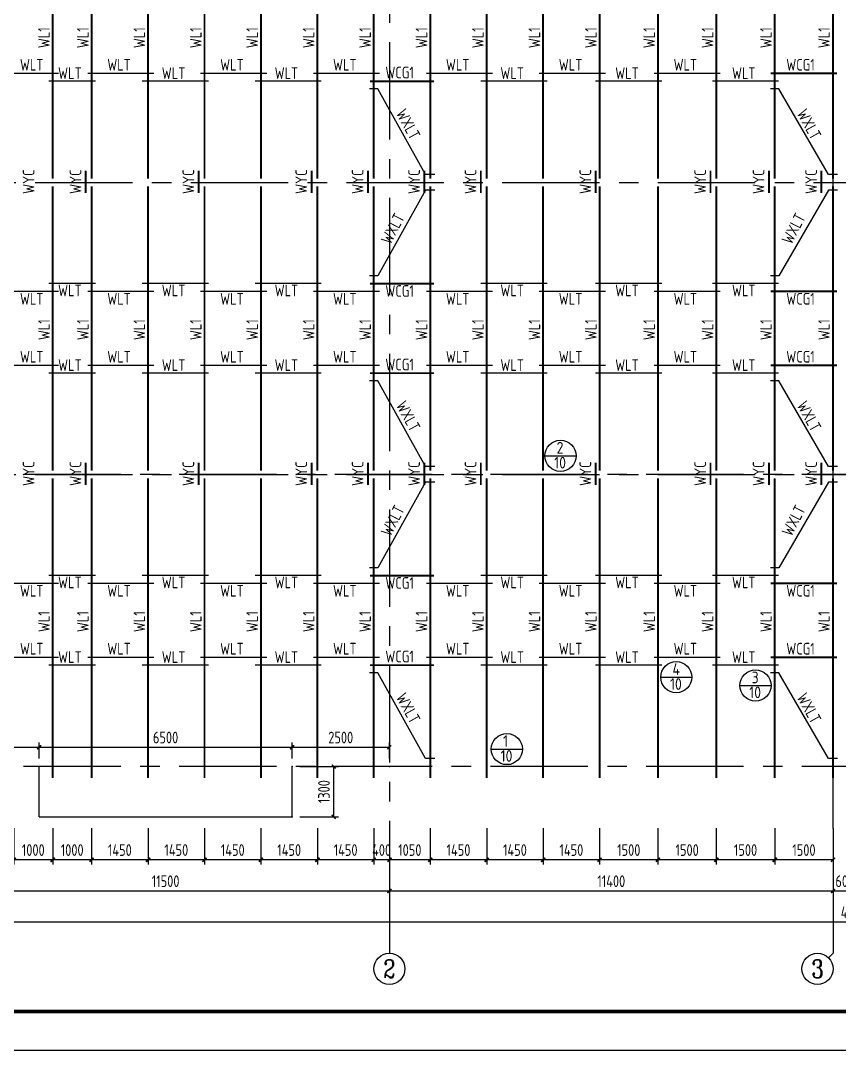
# Model space of a CAD drawing. Header units: millimetres. Extents: x 866309 to 879639, y 39442 to 44891.
# Drawn here: x 871409.1 to 871619.5, y 39448.6 to 39713.2 of the extents above; entities that cross this region are included whole.
import ezdxf
from ezdxf.enums import TextEntityAlignment as Align

# ---------------------------------------------------------------- set-up
doc = ezdxf.new("R2010")
doc.units = ezdxf.units.MM
doc.header["$LTSCALE"] = 1000
doc.header["$MEASUREMENT"] = 0
doc.linetypes.add('CENTER', pattern=[2, 1.25, -0.25, 0.25, -0.25])
doc.linetypes.add('DOTE', pattern=[2.42, 2, -0.2, 0.02, -0.2])
for name, color, linetype in [('1307', 7, 'Continuous'), ('AXIS', 3, 'Continuous'), ('AXIS_TEXT', 7, 'Continuous'), ('DIM', 7, 'Continuous'), ('DOTE', 1, 'DOTE'), ('檩条', 34, 'Continuous'), ('索引符号标注', 253, 'Continuous')]:
    doc.layers.add(name, color=color, linetype=linetype)
doc.layers.add('_0', color=7, linetype='Continuous', lineweight=25)
doc.styles.add('_TCH_AXIS', font='COMPLEX', dxfattribs={"bigfont": 'GBCBIG'})
doc.styles.add('COMPLEX', font='COMPLEX')
doc.styles.add('GBHZ', font='gbenor.shx', dxfattribs={"width": 0.9, "bigfont": 'gbcbig.shx'})
doc.dimstyles.new('Y100', dxfattribs={"dimscale": 0, "dimtxt": 3, "dimasz": 0.01, "dimexe": 1.2, "dimexo": 2, "dimgap": 1, "dimtad": 1, "dimdec": 0, "dimlfac": 100, "dimzin": 0, "dimdsep": 46, "dimtxsty": 'GBHZ', "dimblk": 'DX', "dimcen": 0.09, "dimdle": 1, "dimclrd": 7, "dimclre": 7, "dimclrt": 7, "dimadec": 0, "dimazin": 0, "dimtfac": 1, "dimtdec": 0, "dimtix": 1, "dimtmove": 2, "dimatfit": 3, "dimldrblk": 'DX', "dimfxl": 0, "dimtolj": 1, "dimtzin": 0, "dimarcsym": 0})

# ---------------------------------------------------------------- blocks, each defined once
blk = doc.blocks.new('_AXISO')
blk.add_circle((0, 0), 0.5)
at = {"layer": 'AXIS_TEXT', "style": 'COMPLEX', "width": 1.041667}
blk.add_attdef('A', text='', height=0.56, dxfattribs=at).set_placement((-0.25, -0.28), (0.25, -0.28), align=Align.FIT)
blk = doc.blocks.new('DX')
at = {"color": 0, "linetype": 'ByBlock', "const_width": 40}
blk.add_lwpolyline([(-54, -51), (46, 49)], dxfattribs=at)
blk = doc.blocks.new('*D1723')
at = {"layer": 'Defpoints', "color": 0, "transparency": 16777216}
for p in [(871388.85, 39505.59), (871503.85, 39505.59), (871503.85, 39489.59)]:
    blk.add_point(p, dxfattribs=at)
at = {"layer": 'dim', "color": 7, "lineweight": -2, "transparency": 16777216}
for p, q in [((871388.85, 39503.59), (871388.85, 39488.39)), ((871503.85, 39503.59), (871503.85, 39488.39)), ((871388.86, 39489.59), (871503.84, 39489.59))]:
    blk.add_line(p, q, dxfattribs=at)
at = {"layer": 'dim', "color": 7, "lineweight": -2, "transparency": 16777216, "xscale": 0.01, "yscale": 0.01, "zscale": 0.01, "rotation": 180}
blk.add_blockref('DX', (871388.85, 39489.59), dxfattribs=at)
at = {"layer": 'dim', "color": 7, "lineweight": -2, "transparency": 16777216, "xscale": 0.01, "yscale": 0.01, "zscale": 0.01}
blk.add_blockref('DX', (871503.85, 39489.59), dxfattribs=at)
at = {"layer": 'dim', "color": 7, "transparency": 16777216, "insert": (871446.35, 39492.09), "char_height": 3, "attachment_point": 5, "style": 'GBHZ'}
blk.add_mtext('\\A1;11500', dxfattribs=at)
blk = doc.blocks.new('*D1724')
at = {"layer": 'Defpoints', "color": 0, "transparency": 16777216}
for p in [(871503.85, 39505.59), (871617.85, 39505.59), (871617.85, 39489.59)]:
    blk.add_point(p, dxfattribs=at)
at = {"layer": 'dim', "color": 7, "lineweight": -2, "transparency": 16777216}
for p, q in [((871503.85, 39503.59), (871503.85, 39488.39)), ((871617.85, 39503.59), (871617.85, 39488.39)), ((871503.86, 39489.59), (871617.84, 39489.59))]:
    blk.add_line(p, q, dxfattribs=at)
at = {"layer": 'dim', "color": 7, "lineweight": -2, "transparency": 16777216, "xscale": 0.01, "yscale": 0.01, "zscale": 0.01, "rotation": 180}
blk.add_blockref('DX', (871503.85, 39489.59), dxfattribs=at)
at = {"layer": 'dim', "color": 7, "lineweight": -2, "transparency": 16777216, "xscale": 0.01, "yscale": 0.01, "zscale": 0.01}
blk.add_blockref('DX', (871617.85, 39489.59), dxfattribs=at)
at = {"layer": 'dim', "color": 7, "transparency": 16777216, "insert": (871560.85, 39492.09), "char_height": 3, "attachment_point": 5, "style": 'GBHZ'}
blk.add_mtext('\\A1;11400', dxfattribs=at)
blk = doc.blocks.new('*D1725')
at = {"layer": 'Defpoints', "color": 0, "transparency": 16777216}
for p in [(871617.85, 39505.59), (871623.85, 39505.59), (871623.85, 39489.59)]:
    blk.add_point(p, dxfattribs=at)
at = {"layer": 'dim', "color": 7, "lineweight": -2, "transparency": 16777216}
for p, q in [((871617.85, 39503.59), (871617.85, 39488.39)), ((871623.85, 39503.59), (871623.85, 39488.39)), ((871617.84, 39489.59), (871617.83, 39489.59)), ((871617.85, 39489.59), (871623.85, 39489.59)), ((871623.86, 39489.59), (871623.87, 39489.59))]:
    blk.add_line(p, q, dxfattribs=at)
at = {"layer": 'dim', "color": 7, "lineweight": -2, "transparency": 16777216, "xscale": 0.01, "yscale": 0.01, "zscale": 0.01}
blk.add_blockref('DX', (871617.85, 39489.59), dxfattribs=at)
at = {"layer": 'dim', "color": 7, "lineweight": -2, "transparency": 16777216, "xscale": 0.01, "yscale": 0.01, "zscale": 0.01, "rotation": 180}
blk.add_blockref('DX', (871623.85, 39489.59), dxfattribs=at)
at = {"layer": 'dim', "color": 7, "transparency": 16777216, "insert": (871620.85, 39492.09), "char_height": 3, "attachment_point": 5, "style": 'GBHZ'}
blk.add_mtext('\\A1;600', dxfattribs=at)
blk = doc.blocks.new('*D1729')
at = {"layer": 'Defpoints', "color": 0, "transparency": 16777216}
for p in [(871388.85, 39505.59), (871858.85, 39505.59), (871388.85, 39481.59)]:
    blk.add_point(p, dxfattribs=at)
at = {"layer": 'dim', "color": 7, "lineweight": -2, "transparency": 16777216}
for p, q in [((871388.85, 39503.59), (871388.85, 39480.39)), ((871858.85, 39503.59), (871858.85, 39480.39)), ((871858.84, 39481.59), (871388.86, 39481.59))]:
    blk.add_line(p, q, dxfattribs=at)
at = {"layer": 'dim', "color": 7, "lineweight": -2, "transparency": 16777216, "xscale": 0.01, "yscale": 0.01, "zscale": 0.01, "rotation": 180}
blk.add_blockref('DX', (871388.85, 39481.59), dxfattribs=at)
at = {"layer": 'dim', "color": 7, "lineweight": -2, "transparency": 16777216, "xscale": 0.01, "yscale": 0.01, "zscale": 0.01}
blk.add_blockref('DX', (871858.85, 39481.59), dxfattribs=at)
at = {"layer": 'dim', "color": 7, "transparency": 16777216, "insert": (871623.85, 39484.09), "char_height": 3, "attachment_point": 5, "style": 'GBHZ'}
blk.add_mtext('\\A1;47000', dxfattribs=at)
blk = doc.blocks.new('*D1744')
at = {"layer": 'Defpoints', "color": 0, "transparency": 16777216}
for p in [(871602.85, 39507.74), (871617.85, 39507.74), (871602.85, 39497.59)]:
    blk.add_point(p, dxfattribs=at)
at = {"layer": 'dim', "color": 7, "lineweight": -2, "transparency": 16777216}
for p, q in [((871602.85, 39505.74), (871602.85, 39496.39)), ((871617.85, 39505.74), (871617.85, 39496.39)), ((871617.84, 39497.59), (871602.86, 39497.59))]:
    blk.add_line(p, q, dxfattribs=at)
at = {"layer": 'dim', "color": 7, "lineweight": -2, "transparency": 16777216, "xscale": 0.01, "yscale": 0.01, "zscale": 0.01, "rotation": 180}
blk.add_blockref('DX', (871602.85, 39497.59), dxfattribs=at)
at = {"layer": 'dim', "color": 7, "lineweight": -2, "transparency": 16777216, "xscale": 0.01, "yscale": 0.01, "zscale": 0.01}
blk.add_blockref('DX', (871617.85, 39497.59), dxfattribs=at)
at = {"layer": 'dim', "color": 7, "transparency": 16777216, "insert": (871610.35, 39500.09), "char_height": 3, "attachment_point": 5, "style": 'GBHZ'}
blk.add_mtext('\\A1;1500', dxfattribs=at)
blk = doc.blocks.new('*D1745')
at = {"layer": 'Defpoints', "color": 0, "transparency": 16777216}
for p in [(871587.85, 39507.74), (871602.85, 39507.74), (871587.85, 39497.59)]:
    blk.add_point(p, dxfattribs=at)
at = {"layer": 'dim', "color": 7, "lineweight": -2, "transparency": 16777216}
for p, q in [((871587.85, 39505.74), (871587.85, 39496.39)), ((871602.85, 39505.74), (871602.85, 39496.39)), ((871602.84, 39497.59), (871587.86, 39497.59))]:
    blk.add_line(p, q, dxfattribs=at)
at = {"layer": 'dim', "color": 7, "lineweight": -2, "transparency": 16777216, "xscale": 0.01, "yscale": 0.01, "zscale": 0.01, "rotation": 180}
blk.add_blockref('DX', (871587.85, 39497.59), dxfattribs=at)
at = {"layer": 'dim', "color": 7, "lineweight": -2, "transparency": 16777216, "xscale": 0.01, "yscale": 0.01, "zscale": 0.01}
blk.add_blockref('DX', (871602.85, 39497.59), dxfattribs=at)
at = {"layer": 'dim', "color": 7, "transparency": 16777216, "insert": (871595.35, 39500.09), "char_height": 3, "attachment_point": 5, "style": 'GBHZ'}
blk.add_mtext('\\A1;1500', dxfattribs=at)
blk = doc.blocks.new('*D1746')
at = {"layer": 'Defpoints', "color": 0, "transparency": 16777216}
for p in [(871572.85, 39507.74), (871587.85, 39507.74), (871572.85, 39497.59)]:
    blk.add_point(p, dxfattribs=at)
at = {"layer": 'dim', "color": 7, "lineweight": -2, "transparency": 16777216}
for p, q in [((871572.85, 39505.74), (871572.85, 39496.39)), ((871587.85, 39505.74), (871587.85, 39496.39)), ((871587.84, 39497.59), (871572.86, 39497.59))]:
    blk.add_line(p, q, dxfattribs=at)
at = {"layer": 'dim', "color": 7, "lineweight": -2, "transparency": 16777216, "xscale": 0.01, "yscale": 0.01, "zscale": 0.01, "rotation": 180}
blk.add_blockref('DX', (871572.85, 39497.59), dxfattribs=at)
at = {"layer": 'dim', "color": 7, "lineweight": -2, "transparency": 16777216, "xscale": 0.01, "yscale": 0.01, "zscale": 0.01}
blk.add_blockref('DX', (871587.85, 39497.59), dxfattribs=at)
at = {"layer": 'dim', "color": 7, "transparency": 16777216, "insert": (871580.35, 39500.09), "char_height": 3, "attachment_point": 5, "style": 'GBHZ'}
blk.add_mtext('\\A1;1500', dxfattribs=at)
blk = doc.blocks.new('*D1747')
at = {"layer": 'Defpoints', "color": 0, "transparency": 16777216}
for p in [(871557.85, 39507.74), (871572.85, 39507.74), (871557.85, 39497.59)]:
    blk.add_point(p, dxfattribs=at)
at = {"layer": 'dim', "color": 7, "lineweight": -2, "transparency": 16777216}
for p, q in [((871557.85, 39505.74), (871557.85, 39496.39)), ((871572.85, 39505.74), (871572.85, 39496.39)), ((871572.84, 39497.59), (871557.86, 39497.59))]:
    blk.add_line(p, q, dxfattribs=at)
at = {"layer": 'dim', "color": 7, "lineweight": -2, "transparency": 16777216, "xscale": 0.01, "yscale": 0.01, "zscale": 0.01, "rotation": 180}
blk.add_blockref('DX', (871557.85, 39497.59), dxfattribs=at)
at = {"layer": 'dim', "color": 7, "lineweight": -2, "transparency": 16777216, "xscale": 0.01, "yscale": 0.01, "zscale": 0.01}
blk.add_blockref('DX', (871572.85, 39497.59), dxfattribs=at)
at = {"layer": 'dim', "color": 7, "transparency": 16777216, "insert": (871565.35, 39500.09), "char_height": 3, "attachment_point": 5, "style": 'GBHZ'}
blk.add_mtext('\\A1;1500', dxfattribs=at)
blk = doc.blocks.new('*D1748')
at = {"layer": 'Defpoints', "color": 0, "transparency": 16777216}
for p in [(871543.35, 39507.74), (871557.85, 39507.74), (871543.35, 39497.59)]:
    blk.add_point(p, dxfattribs=at)
at = {"layer": 'dim', "color": 7, "lineweight": -2, "transparency": 16777216}
for p, q in [((871543.35, 39505.74), (871543.35, 39496.39)), ((871557.85, 39505.74), (871557.85, 39496.39)), ((871557.84, 39497.59), (871543.36, 39497.59))]:
    blk.add_line(p, q, dxfattribs=at)
at = {"layer": 'dim', "color": 7, "lineweight": -2, "transparency": 16777216, "xscale": 0.01, "yscale": 0.01, "zscale": 0.01, "rotation": 180}
blk.add_blockref('DX', (871543.35, 39497.59), dxfattribs=at)
at = {"layer": 'dim', "color": 7, "lineweight": -2, "transparency": 16777216, "xscale": 0.01, "yscale": 0.01, "zscale": 0.01}
blk.add_blockref('DX', (871557.85, 39497.59), dxfattribs=at)
at = {"layer": 'dim', "color": 7, "transparency": 16777216, "insert": (871550.6, 39500.09), "char_height": 3, "attachment_point": 5, "style": 'GBHZ'}
blk.add_mtext('\\A1;1450', dxfattribs=at)
blk = doc.blocks.new('*D1749')
at = {"layer": 'Defpoints', "color": 0, "transparency": 16777216}
for p in [(871528.85, 39507.74), (871543.35, 39507.74), (871528.85, 39497.59)]:
    blk.add_point(p, dxfattribs=at)
at = {"layer": 'dim', "color": 7, "lineweight": -2, "transparency": 16777216}
for p, q in [((871528.85, 39505.74), (871528.85, 39496.39)), ((871543.35, 39505.74), (871543.35, 39496.39)), ((871543.34, 39497.59), (871528.86, 39497.59))]:
    blk.add_line(p, q, dxfattribs=at)
at = {"layer": 'dim', "color": 7, "lineweight": -2, "transparency": 16777216, "xscale": 0.01, "yscale": 0.01, "zscale": 0.01, "rotation": 180}
blk.add_blockref('DX', (871528.85, 39497.59), dxfattribs=at)
at = {"layer": 'dim', "color": 7, "lineweight": -2, "transparency": 16777216, "xscale": 0.01, "yscale": 0.01, "zscale": 0.01}
blk.add_blockref('DX', (871543.35, 39497.59), dxfattribs=at)
at = {"layer": 'dim', "color": 7, "transparency": 16777216, "insert": (871536.1, 39500.09), "char_height": 3, "attachment_point": 5, "style": 'GBHZ'}
blk.add_mtext('\\A1;1450', dxfattribs=at)
blk = doc.blocks.new('*D1750')
at = {"layer": 'Defpoints', "color": 0, "transparency": 16777216}
for p in [(871514.35, 39507.74), (871528.85, 39507.74), (871514.35, 39497.59)]:
    blk.add_point(p, dxfattribs=at)
at = {"layer": 'dim', "color": 7, "lineweight": -2, "transparency": 16777216}
for p, q in [((871514.35, 39505.74), (871514.35, 39496.39)), ((871528.85, 39505.74), (871528.85, 39496.39)), ((871528.84, 39497.59), (871514.36, 39497.59))]:
    blk.add_line(p, q, dxfattribs=at)
at = {"layer": 'dim', "color": 7, "lineweight": -2, "transparency": 16777216, "xscale": 0.01, "yscale": 0.01, "zscale": 0.01, "rotation": 180}
blk.add_blockref('DX', (871514.35, 39497.59), dxfattribs=at)
at = {"layer": 'dim', "color": 7, "lineweight": -2, "transparency": 16777216, "xscale": 0.01, "yscale": 0.01, "zscale": 0.01}
blk.add_blockref('DX', (871528.85, 39497.59), dxfattribs=at)
at = {"layer": 'dim', "color": 7, "transparency": 16777216, "insert": (871521.6, 39500.09), "char_height": 3, "attachment_point": 5, "style": 'GBHZ'}
blk.add_mtext('\\A1;1450', dxfattribs=at)
blk = doc.blocks.new('*D1751')
at = {"layer": 'Defpoints', "color": 0, "transparency": 16777216}
for p in [(871503.85, 39507.74), (871514.35, 39507.74), (871503.85, 39497.59)]:
    blk.add_point(p, dxfattribs=at)
at = {"layer": 'dim', "color": 7, "lineweight": -2, "transparency": 16777216}
for p, q in [((871503.85, 39505.74), (871503.85, 39496.39)), ((871514.35, 39505.74), (871514.35, 39496.39)), ((871514.34, 39497.59), (871503.86, 39497.59))]:
    blk.add_line(p, q, dxfattribs=at)
at = {"layer": 'dim', "color": 7, "lineweight": -2, "transparency": 16777216, "xscale": 0.01, "yscale": 0.01, "zscale": 0.01, "rotation": 180}
blk.add_blockref('DX', (871503.85, 39497.59), dxfattribs=at)
at = {"layer": 'dim', "color": 7, "lineweight": -2, "transparency": 16777216, "xscale": 0.01, "yscale": 0.01, "zscale": 0.01}
blk.add_blockref('DX', (871514.35, 39497.59), dxfattribs=at)
at = {"layer": 'dim', "color": 7, "transparency": 16777216, "insert": (871509.1, 39500.09), "char_height": 3, "attachment_point": 5, "style": 'GBHZ'}
blk.add_mtext('\\A1;1050', dxfattribs=at)
blk = doc.blocks.new('*D1752')
at = {"layer": 'Defpoints', "color": 0, "transparency": 16777216}
for p in [(871499.85, 39507.74), (871503.85, 39507.74), (871499.85, 39497.59)]:
    blk.add_point(p, dxfattribs=at)
at = {"layer": 'dim', "color": 7, "lineweight": -2, "transparency": 16777216}
for p, q in [((871499.85, 39505.74), (871499.85, 39496.39)), ((871503.85, 39505.74), (871503.85, 39496.39)), ((871499.84, 39497.59), (871499.83, 39497.59)), ((871503.85, 39497.59), (871499.85, 39497.59)), ((871503.86, 39497.59), (871503.87, 39497.59))]:
    blk.add_line(p, q, dxfattribs=at)
at = {"layer": 'dim', "color": 7, "lineweight": -2, "transparency": 16777216, "xscale": 0.01, "yscale": 0.01, "zscale": 0.01}
blk.add_blockref('DX', (871499.85, 39497.59), dxfattribs=at)
at = {"layer": 'dim', "color": 7, "lineweight": -2, "transparency": 16777216, "xscale": 0.01, "yscale": 0.01, "zscale": 0.01, "rotation": 180}
blk.add_blockref('DX', (871503.85, 39497.59), dxfattribs=at)
at = {"layer": 'dim', "color": 7, "transparency": 16777216, "insert": (871501.85, 39500.09), "char_height": 3, "attachment_point": 5, "style": 'GBHZ'}
blk.add_mtext('\\A1;400', dxfattribs=at)
blk = doc.blocks.new('*D1753')
at = {"layer": 'Defpoints', "color": 0, "transparency": 16777216}
for p in [(871485.35, 39507.74), (871499.85, 39507.74), (871485.35, 39497.59)]:
    blk.add_point(p, dxfattribs=at)
at = {"layer": 'dim', "color": 7, "lineweight": -2, "transparency": 16777216}
for p, q in [((871485.35, 39505.74), (871485.35, 39496.39)), ((871499.85, 39505.74), (871499.85, 39496.39)), ((871499.84, 39497.59), (871485.36, 39497.59))]:
    blk.add_line(p, q, dxfattribs=at)
at = {"layer": 'dim', "color": 7, "lineweight": -2, "transparency": 16777216, "xscale": 0.01, "yscale": 0.01, "zscale": 0.01, "rotation": 180}
blk.add_blockref('DX', (871485.35, 39497.59), dxfattribs=at)
at = {"layer": 'dim', "color": 7, "lineweight": -2, "transparency": 16777216, "xscale": 0.01, "yscale": 0.01, "zscale": 0.01}
blk.add_blockref('DX', (871499.85, 39497.59), dxfattribs=at)
at = {"layer": 'dim', "color": 7, "transparency": 16777216, "insert": (871492.6, 39500.09), "char_height": 3, "attachment_point": 5, "style": 'GBHZ'}
blk.add_mtext('\\A1;1450', dxfattribs=at)
blk = doc.blocks.new('*D1754')
at = {"layer": 'Defpoints', "color": 0, "transparency": 16777216}
for p in [(871470.85, 39507.74), (871485.35, 39507.74), (871470.85, 39497.59)]:
    blk.add_point(p, dxfattribs=at)
at = {"layer": 'dim', "color": 7, "lineweight": -2, "transparency": 16777216}
for p, q in [((871470.85, 39505.74), (871470.85, 39496.39)), ((871485.35, 39505.74), (871485.35, 39496.39)), ((871485.34, 39497.59), (871470.86, 39497.59))]:
    blk.add_line(p, q, dxfattribs=at)
at = {"layer": 'dim', "color": 7, "lineweight": -2, "transparency": 16777216, "xscale": 0.01, "yscale": 0.01, "zscale": 0.01, "rotation": 180}
blk.add_blockref('DX', (871470.85, 39497.59), dxfattribs=at)
at = {"layer": 'dim', "color": 7, "lineweight": -2, "transparency": 16777216, "xscale": 0.01, "yscale": 0.01, "zscale": 0.01}
blk.add_blockref('DX', (871485.35, 39497.59), dxfattribs=at)
at = {"layer": 'dim', "color": 7, "transparency": 16777216, "insert": (871478.1, 39500.09), "char_height": 3, "attachment_point": 5, "style": 'GBHZ'}
blk.add_mtext('\\A1;1450', dxfattribs=at)
blk = doc.blocks.new('*D1755')
at = {"layer": 'Defpoints', "color": 0, "transparency": 16777216}
for p in [(871456.35, 39507.74), (871470.85, 39507.74), (871456.35, 39497.59)]:
    blk.add_point(p, dxfattribs=at)
at = {"layer": 'dim', "color": 7, "lineweight": -2, "transparency": 16777216}
for p, q in [((871456.35, 39505.74), (871456.35, 39496.39)), ((871470.85, 39505.74), (871470.85, 39496.39)), ((871470.84, 39497.59), (871456.36, 39497.59))]:
    blk.add_line(p, q, dxfattribs=at)
at = {"layer": 'dim', "color": 7, "lineweight": -2, "transparency": 16777216, "xscale": 0.01, "yscale": 0.01, "zscale": 0.01, "rotation": 180}
blk.add_blockref('DX', (871456.35, 39497.59), dxfattribs=at)
at = {"layer": 'dim', "color": 7, "lineweight": -2, "transparency": 16777216, "xscale": 0.01, "yscale": 0.01, "zscale": 0.01}
blk.add_blockref('DX', (871470.85, 39497.59), dxfattribs=at)
at = {"layer": 'dim', "color": 7, "transparency": 16777216, "insert": (871463.6, 39500.09), "char_height": 3, "attachment_point": 5, "style": 'GBHZ'}
blk.add_mtext('\\A1;1450', dxfattribs=at)
blk = doc.blocks.new('*D1756')
at = {"layer": 'Defpoints', "color": 0, "transparency": 16777216}
for p in [(871441.85, 39507.74), (871456.35, 39507.74), (871441.85, 39497.59)]:
    blk.add_point(p, dxfattribs=at)
at = {"layer": 'dim', "color": 7, "lineweight": -2, "transparency": 16777216}
for p, q in [((871441.85, 39505.74), (871441.85, 39496.39)), ((871456.35, 39505.74), (871456.35, 39496.39)), ((871456.34, 39497.59), (871441.86, 39497.59))]:
    blk.add_line(p, q, dxfattribs=at)
at = {"layer": 'dim', "color": 7, "lineweight": -2, "transparency": 16777216, "xscale": 0.01, "yscale": 0.01, "zscale": 0.01, "rotation": 180}
blk.add_blockref('DX', (871441.85, 39497.59), dxfattribs=at)
at = {"layer": 'dim', "color": 7, "lineweight": -2, "transparency": 16777216, "xscale": 0.01, "yscale": 0.01, "zscale": 0.01}
blk.add_blockref('DX', (871456.35, 39497.59), dxfattribs=at)
at = {"layer": 'dim', "color": 7, "transparency": 16777216, "insert": (871449.1, 39500.09), "char_height": 3, "attachment_point": 5, "style": 'GBHZ'}
blk.add_mtext('\\A1;1450', dxfattribs=at)
blk = doc.blocks.new('*D1757')
at = {"layer": 'Defpoints', "color": 0, "transparency": 16777216}
for p in [(871427.35, 39507.74), (871441.85, 39507.74), (871427.35, 39497.59)]:
    blk.add_point(p, dxfattribs=at)
at = {"layer": 'dim', "color": 7, "lineweight": -2, "transparency": 16777216}
for p, q in [((871427.35, 39505.74), (871427.35, 39496.39)), ((871441.85, 39505.74), (871441.85, 39496.39)), ((871441.84, 39497.59), (871427.36, 39497.59))]:
    blk.add_line(p, q, dxfattribs=at)
at = {"layer": 'dim', "color": 7, "lineweight": -2, "transparency": 16777216, "xscale": 0.01, "yscale": 0.01, "zscale": 0.01, "rotation": 180}
blk.add_blockref('DX', (871427.35, 39497.59), dxfattribs=at)
at = {"layer": 'dim', "color": 7, "lineweight": -2, "transparency": 16777216, "xscale": 0.01, "yscale": 0.01, "zscale": 0.01}
blk.add_blockref('DX', (871441.85, 39497.59), dxfattribs=at)
at = {"layer": 'dim', "color": 7, "transparency": 16777216, "insert": (871434.6, 39500.09), "char_height": 3, "attachment_point": 5, "style": 'GBHZ'}
blk.add_mtext('\\A1;1450', dxfattribs=at)
blk = doc.blocks.new('*D1758')
at = {"layer": 'Defpoints', "color": 0, "transparency": 16777216}
for p in [(871417.35, 39507.74), (871427.35, 39507.74), (871417.35, 39497.59)]:
    blk.add_point(p, dxfattribs=at)
at = {"layer": 'dim', "color": 7, "lineweight": -2, "transparency": 16777216}
for p, q in [((871417.35, 39505.74), (871417.35, 39496.39)), ((871427.35, 39505.74), (871427.35, 39496.39)), ((871427.34, 39497.59), (871417.36, 39497.59))]:
    blk.add_line(p, q, dxfattribs=at)
at = {"layer": 'dim', "color": 7, "lineweight": -2, "transparency": 16777216, "xscale": 0.01, "yscale": 0.01, "zscale": 0.01, "rotation": 180}
blk.add_blockref('DX', (871417.35, 39497.59), dxfattribs=at)
at = {"layer": 'dim', "color": 7, "lineweight": -2, "transparency": 16777216, "xscale": 0.01, "yscale": 0.01, "zscale": 0.01}
blk.add_blockref('DX', (871427.35, 39497.59), dxfattribs=at)
at = {"layer": 'dim', "color": 7, "transparency": 16777216, "insert": (871422.35, 39500.09), "char_height": 3, "attachment_point": 5, "style": 'GBHZ'}
blk.add_mtext('\\A1;1000', dxfattribs=at)
blk = doc.blocks.new('*D1759')
at = {"layer": 'Defpoints', "color": 0, "transparency": 16777216}
for p in [(871407.35, 39507.74), (871417.35, 39507.74), (871407.35, 39497.59)]:
    blk.add_point(p, dxfattribs=at)
at = {"layer": 'dim', "color": 7, "lineweight": -2, "transparency": 16777216}
for p, q in [((871407.35, 39505.74), (871407.35, 39496.39)), ((871417.35, 39505.74), (871417.35, 39496.39)), ((871417.34, 39497.59), (871407.36, 39497.59))]:
    blk.add_line(p, q, dxfattribs=at)
at = {"layer": 'dim', "color": 7, "lineweight": -2, "transparency": 16777216, "xscale": 0.01, "yscale": 0.01, "zscale": 0.01, "rotation": 180}
blk.add_blockref('DX', (871407.35, 39497.59), dxfattribs=at)
at = {"layer": 'dim', "color": 7, "lineweight": -2, "transparency": 16777216, "xscale": 0.01, "yscale": 0.01, "zscale": 0.01}
blk.add_blockref('DX', (871417.35, 39497.59), dxfattribs=at)
at = {"layer": 'dim', "color": 7, "transparency": 16777216, "insert": (871412.35, 39500.09), "char_height": 3, "attachment_point": 5, "style": 'GBHZ'}
blk.add_mtext('\\A1;1000', dxfattribs=at)
blk = doc.blocks.new('*D1795')
at = {"layer": 'dim', "color": 7, "lineweight": -2, "transparency": 16777216}
for p, q in [((871480.85, 39521.59), (871490.74, 39521.59)), ((871489.54, 39508.6), (871489.54, 39521.58)), ((871480.85, 39508.59), (871490.74, 39508.59))]:
    blk.add_line(p, q, dxfattribs=at)
at = {"layer": 'dim', "color": 0, "transparency": 16777216}
for p in [(871478.85, 39521.59), (871489.54, 39521.59), (871478.85, 39508.59)]:
    blk.add_point(p, dxfattribs=at)
at = {"layer": 'dim', "color": 7, "lineweight": -2, "transparency": 16777216, "xscale": 0.01, "yscale": 0.01, "zscale": 0.01}
for p, rotation in [((871489.54, 39521.59), 90), ((871489.54, 39508.59), 270)]:
    blk.add_blockref('DX', p, dxfattribs=dict(at, rotation=rotation))
at = {"layer": 'dim', "color": 7, "transparency": 16777216, "insert": (871487.04, 39515.09), "char_height": 3, "attachment_point": 5, "rotation": 90, "style": 'GBHZ'}
blk.add_mtext('\\A1;1300', dxfattribs=at)
blk = doc.blocks.new('*D1796')
at = {"layer": 'dim', "color": 7, "lineweight": -2, "transparency": 16777216}
for p, q in [((871388.85, 39523.59), (871388.85, 39527.7)), ((871388.86, 39526.5), (871413.84, 39526.5)), ((871413.85, 39523.59), (871413.85, 39527.7))]:
    blk.add_line(p, q, dxfattribs=at)
at = {"layer": 'dim', "color": 0, "transparency": 16777216}
for p in [(871413.85, 39526.5), (871388.85, 39521.59), (871413.85, 39521.59)]:
    blk.add_point(p, dxfattribs=at)
at = {"layer": 'dim', "color": 7, "lineweight": -2, "transparency": 16777216, "xscale": 0.01, "yscale": 0.01, "zscale": 0.01, "rotation": 180}
blk.add_blockref('DX', (871388.85, 39526.5), dxfattribs=at)
at = {"layer": 'dim', "color": 7, "lineweight": -2, "transparency": 16777216, "xscale": 0.01, "yscale": 0.01, "zscale": 0.01}
blk.add_blockref('DX', (871413.85, 39526.5), dxfattribs=at)
at = {"layer": 'dim', "color": 7, "transparency": 16777216, "insert": (871401.35, 39529), "char_height": 3, "attachment_point": 5, "style": 'GBHZ'}
blk.add_mtext('\\A1;2500', dxfattribs=at)
blk = doc.blocks.new('*D1797')
at = {"layer": 'dim', "color": 7, "lineweight": -2, "transparency": 16777216}
for p, q in [((871413.85, 39523.59), (871413.85, 39527.7)), ((871413.86, 39526.5), (871478.84, 39526.5)), ((871478.85, 39523.59), (871478.85, 39527.7))]:
    blk.add_line(p, q, dxfattribs=at)
at = {"layer": 'dim', "color": 0, "transparency": 16777216}
for p in [(871478.85, 39526.5), (871413.85, 39521.59), (871478.85, 39521.59)]:
    blk.add_point(p, dxfattribs=at)
at = {"layer": 'dim', "color": 7, "lineweight": -2, "transparency": 16777216, "xscale": 0.01, "yscale": 0.01, "zscale": 0.01, "rotation": 180}
blk.add_blockref('DX', (871413.85, 39526.5), dxfattribs=at)
at = {"layer": 'dim', "color": 7, "lineweight": -2, "transparency": 16777216, "xscale": 0.01, "yscale": 0.01, "zscale": 0.01}
blk.add_blockref('DX', (871478.85, 39526.5), dxfattribs=at)
at = {"layer": 'dim', "color": 7, "transparency": 16777216, "insert": (871446.35, 39529), "char_height": 3, "attachment_point": 5, "style": 'GBHZ'}
blk.add_mtext('\\A1;6500', dxfattribs=at)
blk = doc.blocks.new('*D1798')
at = {"layer": 'dim', "color": 7, "lineweight": -2, "transparency": 16777216}
for p, q in [((871478.85, 39523.59), (871478.85, 39527.7)), ((871478.86, 39526.5), (871503.84, 39526.5)), ((871503.85, 39523.59), (871503.85, 39527.7))]:
    blk.add_line(p, q, dxfattribs=at)
at = {"layer": 'dim', "color": 0, "transparency": 16777216}
for p in [(871503.85, 39526.5), (871478.85, 39521.59), (871503.85, 39521.59)]:
    blk.add_point(p, dxfattribs=at)
at = {"layer": 'dim', "color": 7, "lineweight": -2, "transparency": 16777216, "xscale": 0.01, "yscale": 0.01, "zscale": 0.01, "rotation": 180}
blk.add_blockref('DX', (871478.85, 39526.5), dxfattribs=at)
at = {"layer": 'dim', "color": 7, "lineweight": -2, "transparency": 16777216, "xscale": 0.01, "yscale": 0.01, "zscale": 0.01}
blk.add_blockref('DX', (871503.85, 39526.5), dxfattribs=at)
at = {"layer": 'dim', "color": 7, "transparency": 16777216, "insert": (871491.35, 39529), "char_height": 3, "attachment_point": 5, "style": 'GBHZ'}
blk.add_mtext('\\A1;2500', dxfattribs=at)

msp = doc.modelspace()

# ---------------------------------------------------------------- linework, layer by layer
msp.add_line((872134.569, 39448.627), (871293.569, 39448.627))
at = {"color": 0, "const_width": 1}
msp.add_lwpolyline([(872124.569, 39458.627), (871318.569, 39458.627), (871318.569, 40032.627), (872124.569, 40032.627)], close=True, dxfattribs=at)
at = {"layer": '_0', "color": 0, "const_width": 0.3}
for points in [[(871413.847, 39508.586), (871413.847, 39521.586)], [(871478.847, 39508.586), (871478.847, 39521.586)], [(871413.847, 39508.586), (871478.847, 39508.586)]]:
    msp.add_lwpolyline(points, dxfattribs=at)
at = {"layer": 'AXIS', "color": 0}
for p, q in [((871503.847, 39505.586), (871503.847, 39473.586)), ((871617.847, 39505.586), (871617.847, 39473.586)), ((871616.675, 39472.414), (871617.847, 39473.586))]:
    msp.add_line(p, q, dxfattribs=at)
at = {"layer": 'DOTE', "linetype": 'CENTER', "ltscale": 0.02}
for p, q in [((871503.847, 39987.586), (871503.847, 39505.586)), ((871617.847, 39505.586), (871617.847, 39987.586)), ((871372.847, 39671.586), (871874.847, 39671.586)), ((871372.847, 39596.586), (871874.847, 39596.586)), ((871874.847, 39596.586), (871372.847, 39596.586)), ((871874.847, 39521.586), (871372.847, 39521.586))]:
    msp.add_line(p, q, dxfattribs=at)
at = {"layer": '檩条', "color": 4}
for p, q in [((871418.847, 39699.586), (871406.347, 39699.586)), ((871443.347, 39699.586), (871426.347, 39699.586)), ((871472.347, 39699.586), (871455.347, 39699.586)), ((871501.347, 39699.586), (871484.347, 39699.586)), ((871530.347, 39699.586), (871513.347, 39699.586)), ((871559.347, 39699.586), (871542.347, 39699.586)), ((871588.847, 39699.586), (871571.847, 39699.586)), ((871418.847, 39643.586), (871406.347, 39643.586)), ((871443.347, 39643.586), (871426.347, 39643.586)), ((871472.347, 39643.586), (871455.347, 39643.586)), ((871501.347, 39643.586), (871484.347, 39643.586)), ((871530.347, 39643.586), (871513.347, 39643.586)), ((871559.347, 39643.586), (871542.347, 39643.586)), ((871588.847, 39643.586), (871571.847, 39643.586)), ((871418.847, 39624.586), (871406.347, 39624.586)), ((871443.347, 39624.586), (871426.347, 39624.586)), ((871472.347, 39624.586), (871455.347, 39624.586)), ((871501.347, 39624.586), (871484.347, 39624.586)), ((871530.347, 39624.586), (871513.347, 39624.586)), ((871559.347, 39624.586), (871542.347, 39624.586)), ((871588.847, 39624.586), (871571.847, 39624.586)), ((871418.847, 39568.586), (871406.347, 39568.586)), ((871443.347, 39568.586), (871426.347, 39568.586)), ((871472.347, 39568.586), (871455.347, 39568.586)), ((871501.347, 39568.586), (871484.347, 39568.586)), ((871530.347, 39568.586), (871513.347, 39568.586)), ((871559.347, 39568.586), (871542.347, 39568.586)), ((871588.847, 39568.586), (871571.847, 39568.586)), ((871418.847, 39549.586), (871406.347, 39549.586)), ((871443.347, 39549.586), (871426.347, 39549.586)), ((871472.347, 39549.586), (871455.347, 39549.586)), ((871501.347, 39549.586), (871484.347, 39549.586)), ((871530.347, 39549.586), (871513.347, 39549.586)), ((871559.347, 39549.586), (871542.347, 39549.586)), ((871588.847, 39549.586), (871571.847, 39549.586))]:
    msp.add_line(p, q, dxfattribs=at)
at = {"layer": '檩条', "color": 4, "linetype": 'ByBlock'}
for p, q in [((871428.347, 39697.586), (871416.347, 39697.586)), ((871457.347, 39697.586), (871440.347, 39697.586)), ((871486.347, 39697.586), (871469.347, 39697.586)), ((871544.347, 39697.586), (871527.347, 39697.586)), ((871573.847, 39697.586), (871556.847, 39697.586)), ((871603.847, 39697.586), (871586.847, 39697.586)), ((871428.347, 39645.586), (871416.347, 39645.586)), ((871457.347, 39645.586), (871440.347, 39645.586)), ((871486.347, 39645.586), (871469.347, 39645.586)), ((871544.347, 39645.586), (871527.347, 39645.586)), ((871573.847, 39645.586), (871556.847, 39645.586)), ((871603.847, 39645.586), (871586.847, 39645.586)), ((871428.347, 39622.586), (871416.347, 39622.586)), ((871457.347, 39622.586), (871440.347, 39622.586)), ((871486.347, 39622.586), (871469.347, 39622.586)), ((871544.347, 39622.586), (871527.347, 39622.586)), ((871573.847, 39622.586), (871556.847, 39622.586)), ((871603.847, 39622.586), (871586.847, 39622.586)), ((871428.347, 39570.586), (871416.347, 39570.586)), ((871457.347, 39570.586), (871440.347, 39570.586)), ((871486.347, 39570.586), (871469.347, 39570.586)), ((871544.347, 39570.586), (871527.347, 39570.586)), ((871573.847, 39570.586), (871556.847, 39570.586)), ((871603.847, 39570.586), (871586.847, 39570.586)), ((871428.347, 39547.586), (871416.347, 39547.586)), ((871457.347, 39547.586), (871440.347, 39547.586)), ((871486.347, 39547.586), (871469.347, 39547.586)), ((871544.347, 39547.586), (871527.347, 39547.586)), ((871573.847, 39547.586), (871556.847, 39547.586)), ((871603.847, 39547.586), (871586.847, 39547.586))]:
    msp.add_line(p, q, dxfattribs=at)
at = {"layer": '檩条', "color": 4, "const_width": 0.5}
for points in [[(871417.347, 39745.586), (871417.347, 39672.586)], [(871427.347, 39745.586), (871427.347, 39672.586)], [(871441.847, 39745.586), (871441.847, 39672.586)], [(871456.347, 39745.586), (871456.347, 39672.586)], [(871470.847, 39745.586), (871470.847, 39672.586)], [(871485.347, 39745.586), (871485.347, 39672.586)], [(871499.847, 39745.586), (871499.847, 39672.586)], [(871514.347, 39745.586), (871514.347, 39672.586)], [(871528.847, 39745.586), (871528.847, 39672.586)], [(871543.347, 39745.586), (871543.347, 39672.586)], [(871557.847, 39745.586), (871557.847, 39672.586)], [(871572.847, 39745.586), (871572.847, 39672.586)], [(871587.847, 39745.586), (871587.847, 39672.586)], [(871602.847, 39745.586), (871602.847, 39672.586)], [(871617.847, 39745.586), (871617.847, 39672.586)], [(871515.347, 39697.586), (871498.847, 39697.586)], [(871618.847, 39699.586), (871601.847, 39699.586)], [(871417.347, 39670.586), (871417.347, 39597.586)], [(871427.347, 39670.586), (871427.347, 39597.586)], [(871441.847, 39670.586), (871441.847, 39597.586)], [(871456.347, 39670.586), (871456.347, 39597.586)], [(871470.847, 39670.586), (871470.847, 39597.586)], [(871485.347, 39670.586), (871485.347, 39597.586)], [(871499.847, 39670.586), (871499.847, 39597.586)], [(871514.347, 39670.586), (871514.347, 39597.586)], [(871528.847, 39670.586), (871528.847, 39597.586)], [(871543.347, 39670.586), (871543.347, 39597.586)], [(871557.847, 39670.586), (871557.847, 39597.586)], [(871572.847, 39670.586), (871572.847, 39597.586)], [(871587.847, 39670.586), (871587.847, 39597.586)], [(871602.847, 39670.586), (871602.847, 39597.586)], [(871617.847, 39670.586), (871617.847, 39597.586)], [(871515.347, 39645.586), (871498.847, 39645.586)], [(871618.847, 39643.586), (871601.847, 39643.586)], [(871618.847, 39624.586), (871601.847, 39624.586)], [(871515.347, 39622.586), (871498.847, 39622.586)], [(871417.347, 39595.586), (871417.347, 39518.586)], [(871427.347, 39595.586), (871427.347, 39518.586)], [(871441.847, 39595.586), (871441.847, 39518.586)], [(871456.347, 39595.586), (871456.347, 39518.586)], [(871470.847, 39595.586), (871470.847, 39518.586)], [(871485.347, 39595.586), (871485.347, 39518.586)], [(871499.847, 39595.586), (871499.847, 39518.586)], [(871514.347, 39595.586), (871514.347, 39518.586)], [(871528.847, 39595.586), (871528.847, 39518.586)], [(871543.347, 39595.586), (871543.347, 39518.586)], [(871557.847, 39595.586), (871557.847, 39518.586)], [(871572.847, 39595.586), (871572.847, 39518.586)], [(871587.847, 39595.586), (871587.847, 39518.586)], [(871602.847, 39595.586), (871602.847, 39518.586)], [(871617.847, 39595.586), (871617.847, 39518.586)], [(871515.347, 39570.586), (871498.847, 39570.586)], [(871618.847, 39568.586), (871601.847, 39568.586)], [(871618.847, 39549.586), (871601.847, 39549.586)], [(871515.347, 39547.586), (871498.847, 39547.586)]]:
    msp.add_lwpolyline(points, dxfattribs=at)
at = {"layer": '檩条', "color": 4, "linetype": 'ByBlock'}
for points in [[(871515.522, 39673.586), (871513.172, 39673.586), (871500.917, 39695.586), (871498.777, 39695.586)], [(871619.022, 39673.586), (871616.672, 39673.586), (871603.917, 39695.586), (871601.777, 39695.586)], [(871515.522, 39669.586), (871513.172, 39669.586), (871500.917, 39647.586), (871498.777, 39647.586)], [(871619.022, 39669.586), (871616.672, 39669.586), (871603.917, 39647.586), (871601.777, 39647.586)], [(871515.522, 39598.586), (871513.172, 39598.586), (871500.917, 39620.586), (871498.777, 39620.586)], [(871619.022, 39598.586), (871616.672, 39598.586), (871603.917, 39620.586), (871601.777, 39620.586)], [(871515.522, 39594.586), (871513.172, 39594.586), (871500.917, 39572.586), (871498.777, 39572.586)], [(871619.022, 39594.586), (871616.672, 39594.586), (871603.917, 39572.586), (871601.777, 39572.586)], [(871515.522, 39523.586), (871513.172, 39523.586), (871500.917, 39545.586), (871498.777, 39545.586)], [(871619.022, 39523.586), (871616.672, 39523.586), (871603.917, 39545.586), (871601.777, 39545.586)]]:
    msp.add_lwpolyline(points, dxfattribs=at)
at = {"layer": '檩条', "color": 6, "const_width": 0.5}
for points in [[(871425.847, 39674.569), (871425.847, 39668.902)], [(871454.847, 39674.569), (871454.847, 39668.902)], [(871483.847, 39674.569), (871483.847, 39668.902)], [(871498.347, 39674.569), (871498.347, 39668.902)], [(871512.847, 39674.569), (871512.847, 39668.902)], [(871527.347, 39674.569), (871527.347, 39668.902)], [(871556.847, 39674.569), (871556.847, 39668.902)], [(871586.347, 39674.569), (871586.347, 39668.902)], [(871601.347, 39674.569), (871601.347, 39668.902)], [(871614.847, 39674.569), (871614.847, 39668.902)], [(871425.847, 39599.569), (871425.847, 39593.902)], [(871454.847, 39599.569), (871454.847, 39593.902)], [(871483.847, 39599.569), (871483.847, 39593.902)], [(871498.347, 39599.569), (871498.347, 39593.902)], [(871512.847, 39599.569), (871512.847, 39593.902)], [(871527.347, 39599.569), (871527.347, 39593.902)], [(871556.847, 39599.569), (871556.847, 39593.902)], [(871586.347, 39599.569), (871586.347, 39593.902)], [(871601.347, 39599.569), (871601.347, 39593.902)], [(871614.847, 39599.569), (871614.847, 39593.902)]]:
    msp.add_lwpolyline(points, dxfattribs=at)
at = {"layer": '索引符号标注'}
for p, q in [((871543.798, 39601.354), (871551.798, 39601.354)), ((871573.556, 39544.504), (871581.556, 39544.504)), ((871593.909, 39542.366), (871601.909, 39542.366)), ((871530.035, 39526.029), (871538.035, 39526.029))]:
    msp.add_line(p, q, dxfattribs=at)
for centre in [(871547.798, 39601.354), (871577.556, 39544.504), (871597.909, 39542.366), (871534.035, 39526.029)]:
    msp.add_circle(centre, 4, dxfattribs=at)

# ---------------------------------------------------------------- block references
at = {"layer": 'AXIS', "color": 0}
ref = msp.add_blockref('_AXISO', (871503.847, 39469.586), dxfattribs=dict(at, xscale=8, yscale=8, zscale=8))
ref.add_attrib('A', '2', dxfattribs={"layer": 'AXIS_TEXT', "color": 0, "height": 4.659, "style": '_TCH_AXIS'}).set_placement((871502.294, 39467.256), (871505.4, 39467.256), align=Align.FIT)
ref = msp.add_blockref('_AXISO', (871613.847, 39469.586), dxfattribs=dict(at, xscale=8, yscale=8, zscale=8))
ref.add_attrib('A', '3', dxfattribs={"layer": 'AXIS_TEXT', "color": 0, "height": 4.659, "style": '_TCH_AXIS'}).set_placement((871612.294, 39467.256), (871615.4, 39467.256), align=Align.FIT)

# ---------------------------------------------------------------- texts
at = {"layer": '1307', "style": 'GBHZ', "width": 0.9}
for s, rotation, p in [('WL1', 90, (871416.601, 39706.074)), ('WL1', 90, (871426.601, 39706.074)), ('WL1', 90, (871441.101, 39706.074)), ('WL1', 90, (871455.601, 39706.074)), ('WL1', 90, (871470.101, 39706.074)), ('WL1', 90, (871484.601, 39706.074)), ('WL1', 90, (871499.101, 39706.074)), ('WL1', 90, (871513.601, 39706.074)), ('WL1', 90, (871528.101, 39706.074)), ('WL1', 90, (871542.601, 39706.074)), ('WL1', 90, (871557.101, 39706.074)), ('WL1', 90, (871572.101, 39706.074)), ('WL1', 90, (871587.101, 39706.074)), ('WL1', 90, (871602.101, 39706.074)), ('WL1', 90, (871617.009, 39706.074)), ('WXLT', 298.8671, (871505.399, 39689.349)), ('WXLT', 298.8671, (871608.399, 39689.349)), ('WXLT', 62.72655, (871504.173, 39655.44)), ('WXLT', 62.72655, (871607.173, 39655.44)), ('WL1', 90, (871416.601, 39631.074)), ('WL1', 90, (871426.601, 39631.074)), ('WL1', 90, (871441.101, 39631.074)), ('WL1', 90, (871455.601, 39631.074)), ('WL1', 90, (871470.101, 39631.074)), ('WL1', 90, (871484.601, 39631.074)), ('WL1', 90, (871499.101, 39631.074)), ('WL1', 90, (871513.601, 39631.074)), ('WL1', 90, (871528.101, 39631.074)), ('WL1', 90, (871542.601, 39631.074)), ('WL1', 90, (871557.101, 39631.074)), ('WL1', 90, (871572.101, 39631.074)), ('WL1', 90, (871587.101, 39631.074)), ('WL1', 90, (871602.101, 39631.074)), ('WL1', 90, (871617.009, 39631.074)), ('WXLT', 298.8671, (871505.399, 39614.349)), ('WXLT', 298.8671, (871608.399, 39614.349)), ('WXLT', 62.72655, (871504.173, 39580.44)), ('WXLT', 62.72655, (871607.173, 39580.44)), ('WL1', 90, (871416.601, 39556.074)), ('WL1', 90, (871426.601, 39556.074)), ('WL1', 90, (871441.101, 39556.074)), ('WL1', 90, (871455.601, 39556.074)), ('WL1', 90, (871470.101, 39556.074)), ('WL1', 90, (871484.601, 39556.074)), ('WL1', 90, (871499.101, 39556.074)), ('WL1', 90, (871513.601, 39556.074)), ('WL1', 90, (871528.101, 39556.074)), ('WL1', 90, (871542.601, 39556.074)), ('WL1', 90, (871557.101, 39556.074)), ('WL1', 90, (871572.101, 39556.074)), ('WL1', 90, (871587.101, 39556.074)), ('WL1', 90, (871602.101, 39556.074)), ('WL1', 90, (871617.009, 39556.074)), ('WXLT', 298.8671, (871505.399, 39539.349)), ('WXLT', 298.8671, (871608.399, 39539.349))]:
    msp.add_text(s, height=3, rotation=rotation, dxfattribs=at).set_placement(p)
for s, p in [('WLT', (871408.937, 39700.312)), ('WLT', (871431.372, 39700.312)), ('WLT', (871460.372, 39700.312)), ('WLT', (871489.372, 39700.312)), ('WLT', (871518.372, 39700.312)), ('WLT', (871547.372, 39700.312)), ('WLT', (871576.872, 39700.312)), ('WCG1', (871605.82, 39700.312)), ('WLT', (871418.734, 39698.164)), ('WLT', (871445.373, 39698.164)), ('WLT', (871474.373, 39698.164)), ('WCG1', (871502.82, 39698.312)), ('WLT', (871532.373, 39698.164)), ('WLT', (871561.873, 39698.164)), ('WLT', (871591.873, 39698.164)), ('WLT', (871418.734, 39642.341)), ('WLT', (871445.373, 39642.341)), ('WLT', (871474.373, 39642.341)), ('WCG1', (871502.82, 39642.193)), ('WLT', (871532.373, 39642.341)), ('WLT', (871561.873, 39642.341)), ('WLT', (871591.873, 39642.341)), ('WLT', (871408.937, 39640.193)), ('WLT', (871431.372, 39640.193)), ('WLT', (871460.372, 39640.193)), ('WLT', (871489.372, 39640.193)), ('WLT', (871518.372, 39640.193)), ('WLT', (871547.372, 39640.193)), ('WLT', (871576.872, 39640.193)), ('WCG1', (871605.82, 39640.193)), ('WLT', (871408.937, 39625.312)), ('WLT', (871431.372, 39625.312)), ('WLT', (871460.372, 39625.312)), ('WLT', (871489.372, 39625.312)), ('WLT', (871518.372, 39625.312)), ('WLT', (871547.372, 39625.312)), ('WLT', (871576.872, 39625.312)), ('WCG1', (871605.82, 39625.312)), ('WLT', (871418.734, 39623.164)), ('WLT', (871445.373, 39623.164)), ('WLT', (871474.373, 39623.164)), ('WCG1', (871502.82, 39623.312)), ('WLT', (871532.373, 39623.164)), ('WLT', (871561.873, 39623.164)), ('WLT', (871591.873, 39623.164)), ('WLT', (871408.937, 39565.193)), ('WLT', (871418.734, 39567.341)), ('WLT', (871431.372, 39565.193)), ('WLT', (871445.373, 39567.341)), ('WLT', (871460.372, 39565.193)), ('WLT', (871474.373, 39567.341)), ('WLT', (871489.372, 39565.193)), ('WCG1', (871502.82, 39567.193)), ('WLT', (871518.372, 39565.193)), ('WLT', (871532.373, 39567.341)), ('WLT', (871547.372, 39565.193)), ('WLT', (871561.873, 39567.341)), ('WLT', (871576.872, 39565.193)), ('WLT', (871591.873, 39567.341)), ('WCG1', (871605.82, 39565.193)), ('WLT', (871408.937, 39550.312)), ('WLT', (871431.372, 39550.312)), ('WLT', (871460.372, 39550.312)), ('WLT', (871489.372, 39550.312)), ('WLT', (871518.372, 39550.312)), ('WLT', (871547.372, 39550.312)), ('WLT', (871576.872, 39550.312)), ('WCG1', (871605.82, 39550.312)), ('WLT', (871418.734, 39548.164)), ('WLT', (871445.373, 39548.164)), ('WLT', (871474.373, 39548.164)), ('WCG1', (871502.82, 39548.312)), ('WLT', (871532.373, 39548.164)), ('WLT', (871561.873, 39548.164)), ('WLT', (871591.873, 39548.164))]:
    msp.add_text(s, height=3, dxfattribs=at).set_placement(p)
at = {"layer": '檩条', "color": 6, "style": 'GBHZ', "width": 0.9}
for p in [(871412.657, 39668.638), (871424.704, 39668.638), (871453.704, 39668.638), (871482.704, 39668.638), (871497.204, 39668.638), (871511.704, 39668.638), (871526.204, 39668.638), (871555.704, 39668.638), (871585.204, 39668.638), (871600.204, 39668.638), (871613.704, 39668.638), (871412.657, 39593.638), (871424.704, 39593.638), (871453.704, 39593.638), (871482.704, 39593.638), (871497.204, 39593.638), (871511.704, 39593.638), (871526.204, 39593.638), (871555.704, 39593.638), (871585.204, 39593.638), (871600.204, 39593.638), (871613.704, 39593.638)]:
    msp.add_text('WYC', height=3, rotation=90, dxfattribs=at).set_placement(p)
at = {"layer": '索引符号标注', "style": 'GBHZ'}
for s, p in [('2', (871546.825, 39601.919)), ('10', (871546.192, 39598.089)), ('4', (871576.582, 39545.069)), ('3', (871596.935, 39542.931)), ('10', (871575.95, 39541.239)), ('10', (871596.303, 39539.101)), ('1', (871533.061, 39526.595)), ('10', (871532.429, 39522.765))]:
    msp.add_text(s, height=3, dxfattribs=at).set_placement(p)

# ---------------------------------------------------------------- dimensions: what is measured, and where the dimension line sits
at = {"layer": 'dim'}
for base, p1, p2, picture, middle in [((871413.847, 39526.498), (871388.847, 39521.586), (871413.847, 39521.586), '*D1796', (871401.347, 39528.998)), ((871478.847, 39526.498), (871413.847, 39521.586), (871478.847, 39521.586), '*D1797', (871446.347, 39528.998)), ((871503.847, 39526.498), (871478.847, 39521.586), (871503.847, 39521.586), '*D1798', (871491.347, 39528.998)), ((871407.347, 39497.586), (871417.347, 39507.736), (871407.347, 39507.736), '*D1759', (871412.347, 39500.086)), ((871417.347, 39497.586), (871427.347, 39507.736), (871417.347, 39507.736), '*D1758', (871422.347, 39500.086)), ((871427.347, 39497.586), (871441.847, 39507.736), (871427.347, 39507.736), '*D1757', (871434.597, 39500.086)), ((871441.847, 39497.586), (871456.347, 39507.736), (871441.847, 39507.736), '*D1756', (871449.097, 39500.086)), ((871456.347, 39497.586), (871470.847, 39507.736), (871456.347, 39507.736), '*D1755', (871463.597, 39500.086)), ((871470.847, 39497.586), (871485.347, 39507.736), (871470.847, 39507.736), '*D1754', (871478.097, 39500.086)), ((871485.347, 39497.586), (871499.847, 39507.736), (871485.347, 39507.736), '*D1753', (871492.597, 39500.086)), ((871499.847, 39497.586), (871503.847, 39507.736), (871499.847, 39507.736), '*D1752', (871501.847, 39500.086)), ((871503.847, 39497.586), (871514.347, 39507.736), (871503.847, 39507.736), '*D1751', (871509.097, 39500.086)), ((871514.347, 39497.586), (871528.847, 39507.736), (871514.347, 39507.736), '*D1750', (871521.597, 39500.086)), ((871528.847, 39497.586), (871543.347, 39507.736), (871528.847, 39507.736), '*D1749', (871536.097, 39500.086)), ((871543.347, 39497.586), (871557.847, 39507.736), (871543.347, 39507.736), '*D1748', (871550.597, 39500.086)), ((871557.847, 39497.586), (871572.847, 39507.736), (871557.847, 39507.736), '*D1747', (871565.347, 39500.086)), ((871572.847, 39497.586), (871587.847, 39507.736), (871572.847, 39507.736), '*D1746', (871580.347, 39500.086)), ((871587.847, 39497.586), (871602.847, 39507.736), (871587.847, 39507.736), '*D1745', (871595.347, 39500.086)), ((871602.847, 39497.586), (871617.847, 39507.736), (871602.847, 39507.736), '*D1744', (871610.347, 39500.086)), ((871503.847, 39489.586), (871388.847, 39505.586), (871503.847, 39505.586), '*D1723', (871446.347, 39492.086)), ((871388.847, 39481.586), (871858.847, 39505.586), (871388.847, 39505.586), '*D1729', (871623.847, 39484.086)), ((871617.847, 39489.586), (871503.847, 39505.586), (871617.847, 39505.586), '*D1724', (871560.847, 39492.086)), ((871623.847, 39489.586), (871617.847, 39505.586), (871623.847, 39505.586), '*D1725', (871620.847, 39492.086))]:
    dim = msp.add_linear_dim(base=base, p1=p1, p2=p2, dimstyle='Y100', override={"dimscale": 1}, dxfattribs=at)
    dim.commit()
    dim.dimension.update_dxf_attribs({"geometry": picture, "text_midpoint": middle})
dim = msp.add_linear_dim(base=(871489.538, 39521.586), p1=(871478.847, 39508.586), p2=(871478.847, 39521.586), angle=90, dimstyle='Y100', override={"dimscale": 1}, dxfattribs=at)
dim.commit()
dim.dimension.update_dxf_attribs({"geometry": '*D1795', "text_midpoint": (871487.038, 39515.086)})

doc.saveas('drawing.dxf')
